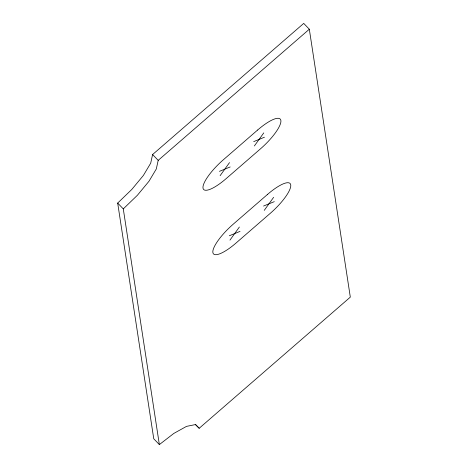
<?xml version="1.0" encoding="UTF-8"?>
<svg xmlns="http://www.w3.org/2000/svg" width="468" height="468" viewBox="0 0 468 468"><rect width="100%" height="100%" fill="white"/><g stroke="black" fill="none" stroke-linecap="round" stroke-linejoin="round"><path stroke-width="0.7" d="M152.597 154.539L150.696 163.174L143.395 175.43L131.8 189.441L117.684 203.077L153.756 438.779L159.348 444.6L173.839 433.415L186.504 426.383L195.402 424.581L199.192 428.273L350.316 297.133L309.319 29.221L303.72 23.4L152.597 154.539L158.196 160.36L156.294 168.989L148.988 181.245L137.399 195.261L123.283 208.898L159.348 444.6M220.112 175.681L229.513 162.612M254.376 145.952L263.771 132.883M229.969 240.113L239.37 227.044M264.233 210.378L273.628 197.315M158.196 160.36L309.319 29.221M253.709 141.617L264.438 137.218M219.451 171.346L230.174 166.947M263.566 206.043L274.295 201.649M229.308 235.773L240.031 231.379M117.684 203.077L123.283 208.898M195.46 424.394L199.192 428.273M257.634 130.022L223.376 159.752A29.344 7.909 -43.9 0 0 203.007 188.066A29.344 7.909 -43.9 0 0 226.249 178.542L260.512 148.812A29.344 7.909 -43.9 0 0 280.876 120.498A29.344 7.909 -43.9 0 0 257.634 130.022M267.491 194.448L233.234 224.178A29.344 7.909 -43.9 0 0 212.87 252.498A29.344 7.909 -43.9 0 0 236.106 242.974L270.369 213.244A29.344 7.909 -43.9 0 0 290.733 184.924A29.344 7.909 -43.9 0 0 267.491 194.448"/></g></svg>
